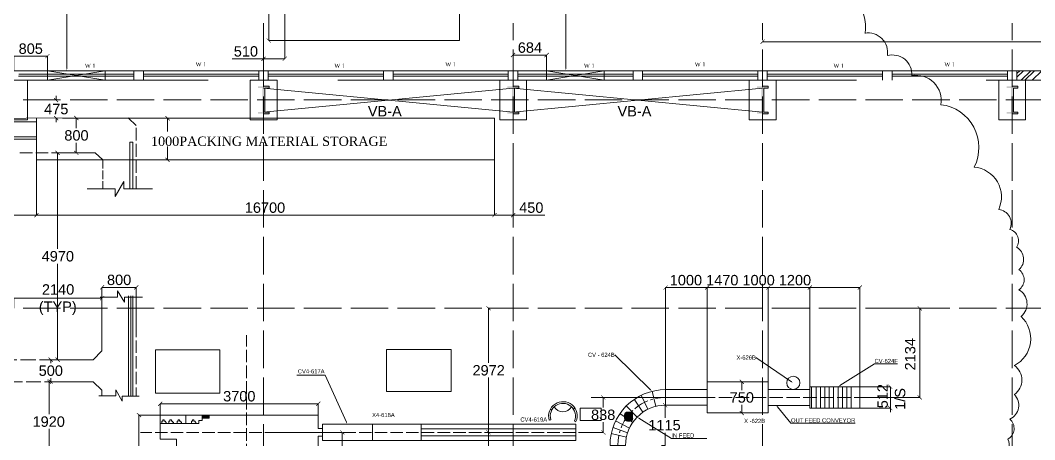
# Model space of a CAD drawing. Header units: inches. Extents: x 2602 to 127694, y 109 to 91908.
# Drawn here: x 49460 to 73851, y 68515 to 78589 of the extents above; entities that cross this region are included whole.
import ezdxf

# ---------------------------------------------------------------- set-up
doc = ezdxf.new("R2010")
doc.units = ezdxf.units.IN
doc.header["$MEASUREMENT"] = 0
doc.linetypes.add('PDF_IMPORT', pattern=[1, 0.8, -0.2])
doc.layers.add('PDF_Geometry', color=7, linetype='Continuous')
doc.layers.add('PDF_Solid Fills', color=7, linetype='Continuous', true_color=0x724639)
doc.layers.add('PDF_Text', color=230, linetype='Continuous', true_color=0xff007f)
doc.styles.add('PDF Arial', font='arial.ttf')
doc.styles.add('PDF Times New Roman', font='times.ttf')

msp = doc.modelspace()

# ---------------------------------------------------------------- hatches: boundary and pattern name
at = {"layer": 'PDF_Solid Fills', "true_color": 0x00b8b8, "transparency": 33554559}
for points in [[(55387, 78157), (55377, 78148), (55478, 78049), (55488, 78059)], [(67362, 78121), (67353, 78131), (67254, 78033), (67264, 78020)], [(61363, 77800), (61353, 77810), (61251, 77711), (61265, 77698)], [(62058, 77711), (62068, 77698), (62170, 77800), (62157, 77810)], [(50056, 77685), (50069, 77675), (50168, 77774), (50158, 77787)], [(55364, 77708), (55354, 77721), (55252, 77619), (55262, 77610)], [(55764, 77619), (55774, 77610), (55872, 77708), (55862, 77721)], [(50276, 76727), (50266, 76717), (50365, 76619), (50378, 76629)], [(50365, 76183), (50378, 76193), (50276, 76294), (50266, 76284)], [(50853, 76186), (50863, 76196), (50762, 76298), (50752, 76284)], [(53045, 76179), (53058, 76189), (52956, 76291), (52946, 76281)], [(50401, 75350), (50414, 75359), (50312, 75461), (50302, 75448)], [(50762, 75461), (50752, 75448), (50853, 75350), (50863, 75359)], [(52956, 75291), (52946, 75281), (53045, 75179), (53058, 75192)], [(49807, 73854), (49905, 73956), (49896, 73965), (49797, 73864)], [(60812, 73854), (60914, 73952), (60912, 73954), (60914, 73956), (60904, 73965), (60802, 73864)], [(61251, 73864), (61265, 73854), (61363, 73952), (61353, 73965)], [(51480, 72217), (51470, 72230), (51372, 72128), (51381, 72119)], [(52192, 72128), (52205, 72119), (52303, 72217), (52293, 72230)], [(65030, 72214), (65020, 72224), (64922, 72125), (64932, 72115)], [(65932, 72115), (66031, 72214), (66021, 72227), (65919, 72125)], [(67402, 72115), (67500, 72214), (67490, 72227), (67392, 72125)], [(68402, 72115), (68501, 72214), (68491, 72227), (68389, 72125)], [(69590, 72125), (69599, 72115), (69701, 72214), (69691, 72227)], [(51372, 71869), (51381, 71859), (51480, 71961), (51470, 71971)], [(60763, 71617), (60773, 71630), (60671, 71728), (60661, 71718)], [(71128, 71617), (71141, 71630), (71039, 71728), (71030, 71718)], [(50237, 70380), (50247, 70393), (50145, 70492), (50135, 70482)], [(50312, 70492), (50302, 70482), (50401, 70380), (50414, 70393)], [(50197, 69852), (50210, 69865), (50109, 69964), (50099, 69954)], [(50145, 69964), (50135, 69954), (50237, 69855), (50247, 69865)], [(66851, 69849), (66861, 69862), (66762, 69960), (66752, 69950)], [(70423, 69731), (70433, 69741), (70334, 69842), (70324, 69832)], [(63521, 69475), (63531, 69485), (63429, 69586), (63420, 69576)], [(71039, 69586), (71030, 69576), (71128, 69475), (71141, 69485)], [(52877, 69422), (52867, 69435), (52766, 69334), (52779, 69324)], [(56567, 69334), (56581, 69324), (56679, 69422), (56669, 69435)], [(65007, 69288), (65017, 69298), (64919, 69399), (64909, 69386)], [(70334, 69330), (70324, 69321), (70423, 69219), (70433, 69229)], [(52356, 69052), (52369, 69065), (52267, 69163), (52257, 69153)], [(66762, 69209), (66752, 69199), (66851, 69101), (66861, 69111)], [(57243, 68638), (57256, 68648), (57155, 68747), (57145, 68737)], [(60661, 68737), (60763, 68638), (60773, 68648), (60671, 68747)], [(63429, 68747), (63420, 68737), (63521, 68638), (63531, 68648)]]:
    msp.add_hatch(color=132, dxfattribs=at).paths.add_polyline_path(points)
at = {"layer": 'PDF_Solid Fills', "transparency": 33554559}
for points in [[(55446, 76343), (55446, 76386), (55341, 76386), (55341, 76960), (55446, 76960), (55446, 77003), (55173, 77003), (55173, 76960), (55278, 76960), (55278, 76386), (55173, 76386), (55173, 76343)], [(61445, 76343), (61445, 76386), (61340, 76386), (61340, 76960), (61445, 76960), (61445, 77003), (61173, 77003), (61173, 76960), (61281, 76960), (61281, 76386), (61173, 76386), (61173, 76343)], [(67444, 76343), (67444, 76386), (67339, 76386), (67339, 76960), (67444, 76960), (67444, 77003), (67175, 77003), (67175, 76960), (67280, 76960), (67280, 76386), (67175, 76386), (67175, 76343)], [(73444, 76343), (73444, 76386), (73339, 76386), (73339, 76960), (73444, 76960), (73444, 77003), (73175, 77003), (73175, 76960), (73280, 76960), (73280, 76386), (73175, 76386), (73175, 76343)]]:
    msp.add_hatch(color=256, dxfattribs=at).paths.add_polyline_path(points)
at = {"layer": 'PDF_Solid Fills', "true_color": 0x940025, "transparency": 33554559}
msp.add_hatch(color=244, dxfattribs=at).paths.add_polyline_path([(54002, 69107), (53835, 69107), (53835, 69029), (54002, 69029)])

# ---------------------------------------------------------------- linework, layer by layer
at = {"layer": 'PDF_Geometry', "color": 230, "lineweight": 0, "true_color": 0xff007f}
for points in [[(50581, 77429), (50581, 82891), (47672, 82891)], [(62580, 77429), (62580, 82891), (59674, 82891)]]:
    msp.add_lwpolyline(points, dxfattribs=at)
at = {"layer": 'PDF_Geometry', "color": 132, "lineweight": 0, "true_color": 0x00b8b8}
for points in [[(55308, 78102), (55308, 77665), (55820, 77665), (55820, 78102), (55432, 78102), (55432, 79125), (55432, 80503)], [(55308, 78102), (55308, 78102)], [(55820, 78102), (55820, 78102)], [(67307, 78075), (67307, 78075)], [(103310, 78075), (67307, 78075)], [(49308, 77377), (49308, 77731), (50112, 77731), (50112, 77377)], [(50112, 77731), (50112, 77731)], [(55308, 77665), (54557, 77665)], [(55308, 77665), (55308, 77665)], [(61307, 77377), (61307, 77754), (62114, 77754), (62114, 77377)], [(62114, 77754), (62114, 77754)], [(50112, 77377), (50112, 77377)], [(61307, 77377), (61307, 77377)], [(62114, 77377), (62114, 77377)], [(50348, 76675), (50322, 76675), (50322, 76773)], [(50348, 76675), (50348, 76675)], [(50352, 76238), (50322, 76238), (50322, 76140)], [(50322, 76238), (50322, 76238)], [(50352, 76238), (50352, 76238)], [(51106, 76242), (50807, 76242), (50807, 75999)], [(51106, 76242), (51106, 76242)], [(53343, 76235), (53002, 76235), (53002, 75914)], [(53343, 76235), (53343, 76235)], [(51106, 75405), (50807, 75405), (50807, 75645)], [(50699, 75405), (50358, 75405), (50358, 73099)], [(50358, 75405), (50358, 75405)], [(50699, 75405), (50699, 75405)], [(50807, 75405), (50807, 75405)], [(51106, 75405), (51106, 75405)], [(53343, 75235), (53002, 75235), (53002, 75556)], [(61307, 75235), (61307, 73910), (60858, 73910), (60858, 75235), (60858, 73910), (49850, 73910), (49850, 75235), (49850, 73910), (38107, 73910), (38107, 75199)], [(49850, 75235), (49850, 75235)], [(49850, 75235), (49850, 75235)], [(53002, 75235), (53002, 75235)], [(53343, 75235), (53343, 75235)], [(60858, 75235), (60858, 75235)], [(60858, 75235), (60858, 75235)], [(61307, 75235), (61307, 75235)], [(60858, 73910), (60858, 73910)], [(61307, 73910), (62068, 73910)], [(61307, 73910), (61307, 73910)], [(50699, 70436), (50358, 70436), (50358, 72742)], [(51424, 71971), (51424, 70646), (51211, 70436), (50191, 70436), (50191, 70351)], [(52395, 71935), (51965, 71935), (51965, 71820), (51801, 72089), (51801, 71935), (51381, 71935)], [(51424, 71935), (51424, 72174), (52247, 72174), (52247, 71935)], [(52064, 69560), (52064, 71968)], [(52116, 69560), (52116, 71968)], [(52165, 69560), (52165, 71968)], [(52247, 72174), (52247, 72174)], [(52247, 71279), (52247, 71968)], [(65975, 69531), (65975, 72171), (64974, 72171), (64974, 69531)], [(64974, 72171), (64974, 72171)], [(67444, 69905), (67444, 72171), (65975, 72171), (65975, 69905)], [(65975, 72171), (65975, 72171)], [(67444, 69718), (67444, 72171), (68445, 72171), (68445, 69786), (68445, 72171), (69645, 72171), (69645, 69786), (70380, 69786), (70380, 69275), (69645, 69275)], [(67444, 72171), (67444, 72171)], [(69645, 72171), (69645, 72171)], [(51424, 71673), (51424, 71915), (49308, 71915), (49308, 71673), (49308, 71915), (46733, 71915), (46733, 70436)], [(51424, 71935), (51424, 71935)], [(52247, 71935), (52247, 71935)], [(61307, 71673), (60717, 71673), (60717, 70360)], [(61307, 71673), (61307, 71673)], [(69832, 69531), (71085, 69531), (71085, 70423), (71085, 71673), (69832, 71673)], [(50699, 70436), (50699, 70436)], [(51211, 70436), (51211, 70436)], [(61307, 68691), (60717, 68691), (60717, 70006)], [(50191, 69908), (50155, 69908), (50155, 69127)], [(51211, 69908), (50191, 69908), (50191, 69996)], [(50191, 69908), (50191, 69908)], [(50899, 69908), (50456, 69908)], [(51424, 69567), (51424, 69701), (51211, 69908), (50896, 69905)], [(51211, 69908), (51211, 69908)], [(65975, 69905), (65975, 69905)], [(66710, 69905), (66808, 69905)], [(66710, 69905), (66710, 69905)], [(66805, 69905), (66805, 69708)], [(67444, 69905), (67444, 69905)], [(68445, 69786), (68445, 69786)], [(68445, 69786), (68445, 69786)], [(69645, 69786), (69645, 69786)], [(51345, 69567), (51759, 69567), (51759, 69714), (51913, 69439), (51913, 69563), (52320, 69557)], [(63187, 69531), (63475, 69531), (63475, 69288)], [(63187, 69531), (63187, 69531)], [(63475, 69531), (63475, 69531)], [(64974, 69531), (64974, 69531)], [(65975, 69531), (65975, 69531)], [(67444, 69718), (67444, 69718)], [(52821, 68904), (52821, 69380), (56623, 69380), (56623, 68904)], [(56623, 69380), (56623, 69380)], [(64974, 69344), (64961, 69344)], [(64965, 69344), (64965, 69039)], [(64974, 69344), (64974, 69344)], [(66805, 69157), (66805, 69353)], [(70380, 69275), (70380, 69173)], [(53438, 69107), (52313, 69107), (52313, 68166)], [(53438, 69107), (53438, 69107)], [(66710, 69157), (66808, 69157)], [(66710, 69157), (66710, 69157)], [(66805, 69157), (66805, 69157)], [(52821, 68904), (52821, 68904)], [(56623, 68904), (56623, 68904)], [(63187, 68691), (63475, 68691), (63475, 68934)], [(50155, 67989), (50155, 68773)], [(55649, 68691), (57200, 68691), (57200, 68268)], [(55649, 68691), (55649, 68691)], [(57200, 68691), (57200, 68691)], [(60717, 68691), (60717, 68691)], [(60717, 68691), (60717, 68691)], [(60717, 68691), (60717, 66634)], [(60717, 68691), (60717, 68691)], [(61307, 68691), (61307, 68691)], [(63187, 68691), (63187, 68691)], [(64879, 68379), (64965, 68379), (64965, 68684)]]:
    msp.add_lwpolyline(points, dxfattribs=at)
at = {"layer": 'PDF_Geometry', "color": 230, "lineweight": 0, "true_color": 0xff007f}
for points in [[(55820, 80503), (60018, 80503), (60018, 78102), (55820, 78102)], [(50112, 77147), (51503, 77377), (51503, 77147), (50112, 77377)], [(62114, 77147), (63502, 77377), (63502, 77147), (62114, 77377)]]:
    msp.add_lwpolyline(points, close=True, dxfattribs=at)
at = {"layer": 'PDF_Geometry', "lineweight": 0}
for points in [[(69772, 78274, 0.520569), (68698, 79347, 0.520568), (68217, 79827)], [(72397, 75064, 0.520572), (71595, 76562, 0.520571), (70897, 77259)], [(73414, 73133, 0.520579), (73253, 73564, 0.520572), (72984, 74046, 0.520571), (72395, 75062)], [(73524, 71475, 0.524092), (73470, 72116, 0.520532), (73470, 72599, 0.520565), (73416, 73136)], [(72934, 67852, 0.520555), (73040, 68155, 0.520549), (73201, 68527, 0.520574), (73254, 69010, 0.520568), (73361, 69601, 0.520545), (73361, 70297, 0.520542), (73522, 71476)], [(64184, 69030, -0.414244), (64112, 68960), (64059, 68960, -0.414244), (63990, 69030)]]:
    msp.add_lwpolyline(points, format="xyb", dxfattribs=at)
at = {"layer": 'PDF_Geometry', "color": 30, "linetype": 'PDF_IMPORT', "lineweight": 0, "ltscale": 1125.093782, "true_color": 0xff7f00}
for points in [[(55308, 17356), (55308, 78521)], [(61307, 17356), (61307, 78521)], [(67307, 17356), (67307, 78521)], [(73309, 17356), (73309, 78521)], [(103310, 76675), (11954, 76675), (7837, 76675)], [(103310, 71673), (11954, 71673), (7837, 71673)]]:
    msp.add_lwpolyline(points, dxfattribs=at)
at = {"layer": 'PDF_Geometry', "lineweight": 0}
for points in [[(69767, 78272), (69767, 78272)], [(70305, 77738), (70305, 77738)], [(70895, 77255), (70895, 77255)], [(71591, 76560), (71591, 76560)], [(52064, 76245), (37310, 76199), (37310, 74943), (37811, 74943), (38107, 74635), (38107, 73060)], [(49850, 76235), (49850, 75737), (38103, 75737)], [(49850, 76147), (38103, 76147)], [(52247, 76065), (52064, 76235)], [(49850, 75789), (38103, 75789)], [(52162, 74539), (52162, 75658), (52097, 75658), (52097, 74539)], [(51447, 75235), (51263, 75405)], [(72394, 75061), (72394, 75061)], [(51067, 74539), (51742, 74539), (51742, 74359), (51946, 74713), (51946, 74539), (52638, 74539)], [(72985, 74044), (72985, 74044)], [(73254, 73562), (73254, 73562)], [(73414, 73132), (73414, 73132)], [(73467, 72598), (73467, 72598)], [(73467, 72115), (73467, 72115)], [(73519, 71472), (73519, 71472)], [(64614, 69711), (63754, 70554)], [(68002, 69908), (67149, 70488)], [(69163, 69813), (69996, 70341), (70000, 70341), (70554, 70341)], [(73359, 70295), (73359, 70295)], [(57302, 68937), (56787, 70065), (56111, 70065)], [(56787, 70065), (56787, 70065)], [(63475, 69531), (65476, 69531)], [(65975, 69531), (64974, 69531), (64856, 69524), (64735, 69504), (64732, 69504)], [(73359, 69599), (73359, 69599)], [(64551, 69449), (64509, 69432), (64400, 69376), (64299, 69311), (64233, 69255)], [(64669, 69488), (64620, 69475), (64610, 69472)], [(67664, 69304), (67989, 68911), (69537, 68911)], [(64099, 69124), (64046, 69055), (63981, 68957), (63925, 68848), (63908, 68802)], [(63987, 69029), (63987, 69107)], [(64161, 68980), (64010, 68980), (64010, 69157), (64161, 69157)], [(64030, 69157), (64030, 68980)], [(64049, 69157), (64049, 68980)], [(64059, 69176), (64112, 69176)], [(64069, 69157), (64069, 68980)], [(64092, 69157), (64092, 68980)], [(64112, 69157), (64112, 68980)], [(64131, 69157), (64131, 68980)], [(64184, 69216), (64141, 69170)], [(64151, 69157), (64151, 68980)], [(64174, 69140), (64174, 68996)], [(64181, 69107), (64181, 69029)], [(64335, 69029), (65115, 68543), (65119, 68543), (65965, 68543)], [(73254, 69009), (73254, 69009)], [(63853, 68625), (63849, 68619), (63833, 68501), (63826, 68379)], [(63885, 68747), (63882, 68737), (63869, 68684)], [(73198, 68527), (73198, 68527)]]:
    msp.add_lwpolyline(points, dxfattribs=at)
at = {"layer": 'PDF_Geometry', "color": 12, "lineweight": 0, "true_color": 0xdd0000}
for points in [[(35433, 77147), (35430, 77377), (74808, 77377), (74808, 77147)], [(52192, 77377), (52192, 77147)], [(52425, 77377), (52425, 77147)], [(55419, 77377), (55419, 77147)], [(58194, 77377), (58194, 77147)], [(58424, 77377), (58424, 77147)], [(61422, 77377), (61422, 77147)], [(64194, 77377), (64194, 77147)], [(64423, 77377), (64423, 77147)], [(67421, 77377), (67421, 77147)], [(70193, 77377), (70193, 77147)], [(70423, 77377), (70423, 77147)], [(73195, 77377), (73195, 77147)], [(73421, 77308), (73493, 77377)], [(73421, 77219), (73578, 77377)], [(73421, 77377), (73421, 77147)], [(73526, 77147), (73755, 77377)], [(73614, 77147), (73844, 77377)], [(73792, 77147), (74021, 77377)], [(52192, 77246), (49420, 77246)], [(52192, 77295), (49423, 77295)], [(55190, 77246), (52421, 77246)], [(55193, 77295), (52425, 77295)], [(58191, 77246), (55419, 77246)], [(58194, 77295), (55423, 77295)], [(61189, 77246), (58421, 77246)], [(61192, 77295), (58424, 77295)], [(64194, 77295), (61422, 77295)], [(64190, 77246), (61422, 77246)], [(67192, 77246), (64420, 77246)], [(67192, 77295), (64423, 77295)], [(70190, 77246), (67421, 77246)], [(70193, 77295), (67425, 77295)], [(73191, 77246), (70419, 77246)], [(73195, 77295), (70423, 77295)]]:
    msp.add_lwpolyline(points, dxfattribs=at)
for points in [[(55193, 77147), (55193, 77377)], [(61192, 77147), (61192, 77377)], [(67192, 77147), (67192, 77377)]]:
    msp.add_lwpolyline(points, close=True, dxfattribs=at)
at = {"layer": 'PDF_Geometry', "color": 12, "linetype": 'PDF_IMPORT', "lineweight": 0, "ltscale": 15587.305114, "true_color": 0xdd0000}
msp.add_lwpolyline([(10334, 41675), (10334, 77147), (91708, 77147)], dxfattribs=at)
at = {"layer": 'PDF_Geometry', "color": 17, "lineweight": 0, "true_color": 0x724639}
for points in [[(49633, 77147), (49633, 76199), (48984, 76199), (48984, 77147)], [(55633, 77147), (55633, 76199), (54983, 76199), (54983, 77147)], [(61632, 77147), (61632, 76199), (60986, 76199), (60986, 77147)], [(67631, 77147), (67631, 76199), (66985, 76199), (66985, 77147)], [(73631, 77147), (73631, 76199), (72985, 76199), (72985, 77147)], [(55341, 76675), (55341, 76386), (55446, 76386), (55446, 76343), (55311, 76343), (55446, 76343), (55446, 76386), (55341, 76386), (55341, 76675), (55341, 76960), (55446, 76960), (55446, 77003), (55311, 77003), (55446, 77003), (55446, 76960), (55341, 76960)], [(55341, 76675), (55341, 76386), (55446, 76386), (55446, 76343), (55311, 76343), (55446, 76343), (55446, 76386), (55341, 76386), (55341, 76675), (55341, 76960), (55446, 76960), (55446, 77003), (55311, 77003), (55446, 77003), (55446, 76960), (55341, 76960)], [(61340, 76675), (61340, 76386), (61445, 76386), (61445, 76343), (61311, 76343), (61445, 76343), (61445, 76386), (61340, 76386), (61340, 76675), (61340, 76960), (61445, 76960), (61445, 77003), (61311, 77003), (61445, 77003), (61445, 76960), (61340, 76960)], [(61340, 76675), (61340, 76386), (61445, 76386), (61445, 76343), (61311, 76343), (61445, 76343), (61445, 76386), (61340, 76386), (61340, 76675), (61340, 76960), (61445, 76960), (61445, 77003), (61311, 77003), (61445, 77003), (61445, 76960), (61340, 76960)], [(67339, 76675), (67339, 76386), (67444, 76386), (67444, 76343), (67310, 76343), (67444, 76343), (67444, 76386), (67339, 76386), (67339, 76675), (67339, 76960), (67444, 76960), (67444, 77003), (67310, 77003), (67444, 77003), (67444, 76960), (67339, 76960)], [(67339, 76675), (67339, 76386), (67444, 76386), (67444, 76343), (67310, 76343), (67444, 76343), (67444, 76386), (67339, 76386), (67339, 76675), (67339, 76960), (67444, 76960), (67444, 77003), (67310, 77003), (67444, 77003), (67444, 76960), (67339, 76960)], [(73339, 76675), (73339, 76386), (73444, 76386), (73444, 76343), (73309, 76343), (73444, 76343), (73444, 76386), (73339, 76386), (73339, 76675), (73339, 76960), (73444, 76960), (73444, 77003), (73309, 77003), (73444, 77003), (73444, 76960), (73339, 76960)], [(73339, 76675), (73339, 76386), (73444, 76386), (73444, 76343), (73309, 76343), (73444, 76343), (73444, 76386), (73339, 76386), (73339, 76675), (73339, 76960), (73444, 76960), (73444, 77003), (73309, 77003), (73444, 77003), (73444, 76960), (73339, 76960)]]:
    msp.add_lwpolyline(points, close=True, dxfattribs=at)
for points in [[(55308, 76960), (61307, 76386)], [(55311, 76386), (61307, 76960), (67307, 76386)], [(61311, 76386), (67307, 76960)]]:
    msp.add_lwpolyline(points, dxfattribs=at)
at = {"layer": 'PDF_Geometry', "color": 242, "lineweight": 0, "true_color": 0xdd0037}
for points in [[(60858, 75235), (49850, 75235), (49850, 76235)], [(50476, 76235), (60858, 76235), (60858, 75235), (50476, 75235)]]:
    msp.add_lwpolyline(points, dxfattribs=at)
at = {"layer": 'PDF_Geometry', "linetype": 'PDF_IMPORT', "lineweight": 0, "ltscale": 387.058502}
msp.add_lwpolyline([(52247, 74539), (52247, 76065)], dxfattribs=at)
at = {"layer": 'PDF_Geometry', "linetype": 'PDF_IMPORT', "lineweight": 0, "ltscale": 377.218032}
for points in [[(51263, 75405), (49430, 75405)], [(54898, 60189), (54898, 71026)], [(63187, 68691), (52352, 68691)]]:
    msp.add_lwpolyline(points, dxfattribs=at)
at = {"layer": 'PDF_Geometry', "linetype": 'PDF_IMPORT', "lineweight": 0, "ltscale": 255.85223}
msp.add_lwpolyline([(51447, 75235), (51447, 74539)], dxfattribs=at)
at = {"layer": 'PDF_Geometry', "color": 132, "linetype": 'PDF_IMPORT', "lineweight": 0, "ltscale": 377.218032, "true_color": 0x00b8b8}
msp.add_lwpolyline([(52247, 71279), (52247, 69560)], dxfattribs=at)
at = {"layer": 'PDF_Geometry', "color": 172, "lineweight": 0, "true_color": 0x0000b8}
for points in [[(52710, 70672), (54261, 70672), (54261, 69636), (52710, 69636)], [(58263, 70682), (59818, 70682), (59818, 69675), (58263, 69675)]]:
    msp.add_lwpolyline(points, close=True, dxfattribs=at)
at = {"layer": 'PDF_Geometry', "color": 132, "linetype": 'PDF_IMPORT', "lineweight": 0, "ltscale": 459.221952, "true_color": 0x00b8b8}
msp.add_lwpolyline([(51211, 70436), (46733, 70436)], dxfattribs=at)
at = {"layer": 'PDF_Geometry', "color": 132, "linetype": 'PDF_IMPORT', "lineweight": 0, "ltscale": 439.541011, "true_color": 0x00b8b8}
msp.add_lwpolyline([(50394, 69908), (47580, 69908)], dxfattribs=at)
at = {"layer": 'PDF_Geometry', "color": 123, "lineweight": 0, "true_color": 0x5bb8b8}
for points in [[(67444, 69157), (67444, 69531), (67444, 69905), (65975, 69905), (65975, 69157)], [(68445, 69275), (68445, 69786), (69645, 69786), (69645, 69275)]]:
    msp.add_lwpolyline(points, close=True, dxfattribs=at)
for points in [[(68484, 69786), (68484, 69275)], [(68592, 69786), (68592, 69275)], [(68697, 69786), (68697, 69275)], [(68802, 69786), (68802, 69275)], [(68907, 69786), (68907, 69275)], [(69016, 69786), (69016, 69275)], [(69121, 69786), (69121, 69275)], [(69226, 69786), (69226, 69275)], [(69334, 69786), (69334, 69275)], [(69439, 69786), (69439, 69275)], [(64551, 69245), (64391, 69583)], [(64738, 69314), (64650, 69678)], [(65975, 69718), (64974, 69718), (64974, 69344), (65975, 69344)], [(65975, 69531), (64974, 69531)], [(65975, 69718), (65975, 69718)], [(68445, 69721), (67444, 69721), (67444, 69340), (68445, 69340)], [(64292, 69058), (64030, 69327)], [(64430, 69173), (64220, 69485)], [(64184, 68927), (63879, 69147)], [(64063, 68684), (63712, 68812)], [(64108, 68796), (63774, 68966)], [(64033, 68576), (63669, 68665)]]:
    msp.add_lwpolyline(points, dxfattribs=at)
msp.add_lwpolyline([(64976, 69344, 0.416852), (64013, 68373), (63639, 68379, -0.414215), (64976, 69718)], format="xyb", dxfattribs=at)
at = {"layer": 'PDF_Geometry', "linetype": 'PDF_IMPORT', "lineweight": 0, "ltscale": 406.739443}
msp.add_lwpolyline([(69832, 69531), (65975, 69531), (64974, 69531)], dxfattribs=at)
at = {"layer": 'PDF_Geometry', "color": 13, "lineweight": 0, "true_color": 0xb85b72}
msp.add_lwpolyline([(62784, 68965, 1.43319), (62216, 68996), (62176, 68983)], format="xyb", dxfattribs=at)
msp.add_lwpolyline([(62921, 69275), (63426, 69275), (63426, 68980), (62921, 68980)], close=True, dxfattribs=at)
at = {"layer": 'PDF_Geometry', "color": 244, "lineweight": 0, "true_color": 0x940025}
for points in [[(56623, 68786), (56623, 69107), (53438, 69107), (53438, 68904), (53753, 68904), (53753, 68980), (53835, 68980), (53835, 69029), (54002, 69029), (54002, 69107)], [(53835, 69029), (53835, 69107)], [(53438, 68904), (52821, 68904), (52821, 68524), (53215, 68524), (53215, 68261)], [(52861, 68904), (52861, 68957), (52887, 68957), (52887, 68989), (52920, 68989), (52920, 68960), (52949, 68960), (52949, 68937), (52966, 68937), (52966, 68904)], [(53035, 68904), (53035, 68957), (53058, 68957), (53058, 68989), (53094, 68989), (53094, 68960), (53123, 68960), (53123, 68937), (53140, 68937), (53140, 68904)], [(53231, 68904), (53231, 68957), (53254, 68957), (53254, 68989), (53291, 68989), (53291, 68960), (53320, 68960), (53320, 68937), (53336, 68937), (53336, 68904)], [(53576, 68904), (53576, 68957), (53602, 68957), (53602, 68989), (53635, 68989), (53635, 68960), (53664, 68960), (53664, 68937), (53681, 68937), (53681, 68904)], [(56623, 67763), (56623, 68599), (56728, 68599), (56623, 68599)]]:
    msp.add_lwpolyline(points, dxfattribs=at)
msp.add_lwpolyline([(56623, 68786), (56728, 68786)], close=True, dxfattribs=at)
at = {"layer": 'PDF_Geometry', "color": 102, "lineweight": 0, "true_color": 0x00dd37}
for points in [[(62262, 68494), (62819, 68494), (62819, 68891), (56728, 68891), (56728, 68494), (62819, 68494)], [(57929, 68891), (57929, 68494)], [(59096, 68494), (59096, 68891)], [(62819, 68773), (59096, 68773)], [(62819, 68609), (59096, 68609)]]:
    msp.add_lwpolyline(points, dxfattribs=at)
at = {"layer": 'PDF_Geometry', "color": 13, "lineweight": 0, "true_color": 0xb85b72}
msp.add_lwpolyline([(62783, 68963), (62819, 68947)], dxfattribs=at)
at = {"layer": 'PDF_Geometry', "color": 224, "lineweight": 0, "true_color": 0x940070}
msp.add_circle((68046, 69880), 159, dxfattribs=at)
at = {"layer": 'PDF_Geometry', "lineweight": 0}
for centre, radius, start, end in [((69850, 77821), 464, 350.0308, 100.031), ((70431, 77293), 464, 355.737, 105.7383), ((64061, 69109), 70.5, 89.997, 180.003), ((64113, 69109), 70.5, 359.997, 90.003)]:
    msp.add_arc(centre, radius, start, end, dxfattribs=at)
at = {"layer": 'PDF_Geometry', "color": 13, "lineweight": 0, "true_color": 0xb85b72}
for centre, radius, start, end in [((62506, 69086), 343, 336.5116, 196.8909), ((62506, 69427), 241, 210.2171, 329.7829), ((62482, 69543), 404, 313.7125, 319.3648), ((62482, 69541), 401, 226.8022, 232.5067)]:
    msp.add_arc(centre, radius, start, end, dxfattribs=at)
at = {"layer": 'PDF_Solid Fills', "color": 230, "true_color": 0xff007f, "transparency": 33554559}
for points in [[(50588, 77429), (50581, 77377), (50571, 77429)], [(62586, 77429), (62580, 77377), (62570, 77429)]]:
    msp.add_solid(points, dxfattribs=at)
at = {"layer": 'PDF_Solid Fills', "color": 7, "transparency": 33554559}
for points in [[(68005, 69914), (68045, 69878), (67999, 69901)], [(69166, 69806), (69121, 69786), (69160, 69819)], [(64620, 69718), (64650, 69678), (64607, 69708)], [(67658, 69298), (67631, 69344), (67671, 69311)], [(64328, 69022), (64292, 69058), (64338, 69039)], [(57309, 68940), (57322, 68891), (57292, 68934)]]:
    msp.add_solid(points, dxfattribs=at)

# ---------------------------------------------------------------- texts
at = {"layer": 'PDF_Text', "color": 132, "true_color": 0x00b8b8, "attachment_point": 7, "style": 'PDF Arial'}
for s, insert, char_height in [('684', (61422, 77805), 250), ('805', (49420, 77779), 250), ('510', (54593, 77714), 250), ('475', (50033, 76329), 250), ('800', (50519, 75696), 250), ('16700', (54858, 73961), 250), ('450', (61455, 73961), 250), ('4970', (49974, 72793), 250), ('800', (51545, 72226), 250), ('1000 1470 1000 1200', (65076, 72219), 249.99), ('2140', (49981, 71996), 250), ('(TYP)', (49905, 71510), 250), ('500', (49902, 70045), 250), ('2972', (60333, 70054), 250), ('3700', (54337, 69431), 250), ('750', (66516, 69402), 250), ('1920', (49755, 68821), 250), ('838', (63183, 68985), 250), ('1115', (64561, 68736), 250)]:
    msp.add_mtext(s, dxfattribs=dict(at, insert=insert, char_height=char_height))
at = {"layer": 'PDF_Text', "attachment_point": 7}
for s, insert, char_height, style in [('W 1', (53674, 77479), 100, 'PDF Times New Roman'), ('W 1', (59677, 77479), 100, 'PDF Times New Roman'), ('W 1', (65676, 77479), 100, 'PDF Times New Roman'), ('W 1', (71676, 77479), 100, 'PDF Times New Roman'), ('W 1', (51011, 77447), 100, 'PDF Times New Roman'), ('W 1', (57010, 77447), 100, 'PDF Times New Roman'), ('W 1', (63010, 77447), 100, 'PDF Times New Roman'), ('W 1', (69009, 77447), 100, 'PDF Times New Roman'), ('1000PACKING MATERIAL STORAGE', (52602, 75568), 224.99, 'PDF Times New Roman'), ('X4-618A', (57919, 69057), 100, 'PDF Arial'), ('CV4-619A', (61484, 68948), 100, 'PDF Arial'), ('X -622B', (66864, 68915), 100, 'PDF Arial')]:
    msp.add_mtext(s, dxfattribs=dict(at, insert=insert, char_height=char_height, style=style))
at = {"layer": 'PDF_Text', "color": 32, "true_color": 0xb85b00, "char_height": 250, "attachment_point": 7, "style": 'PDF Arial'}
for insert in [(57817, 76281), (63820, 76281)]:
    msp.add_mtext('VB-A', dxfattribs=dict(at, insert=insert))
at = {"layer": 'PDF_Text', "color": 132, "true_color": 0x00b8b8, "char_height": 250, "attachment_point": 7, "rotation": 90, "style": 'PDF Arial'}
for s, insert in [('2134', (70985, 70180)), ('512', (70322, 69270)), ('1/S', (70742, 69232))]:
    msp.add_mtext(s, dxfattribs=dict(at, insert=insert))
at = {"layer": 'PDF_Text', "color": 7, "char_height": 100, "attachment_point": 7, "style": 'PDF Arial'}
for s, insert in [('CV - 624B', (63108, 70503)), ('X-626B', (66680, 70437)), ('CV-624F', (70000, 70355)), ('CV4-617A', (56131, 70106)), ('OUT FEED CONVEYOR', (67992, 68929)), ('IN FEED', (65115, 68566))]:
    msp.add_mtext(s, dxfattribs=dict(at, insert=insert))

doc.saveas('drawing.dxf')
